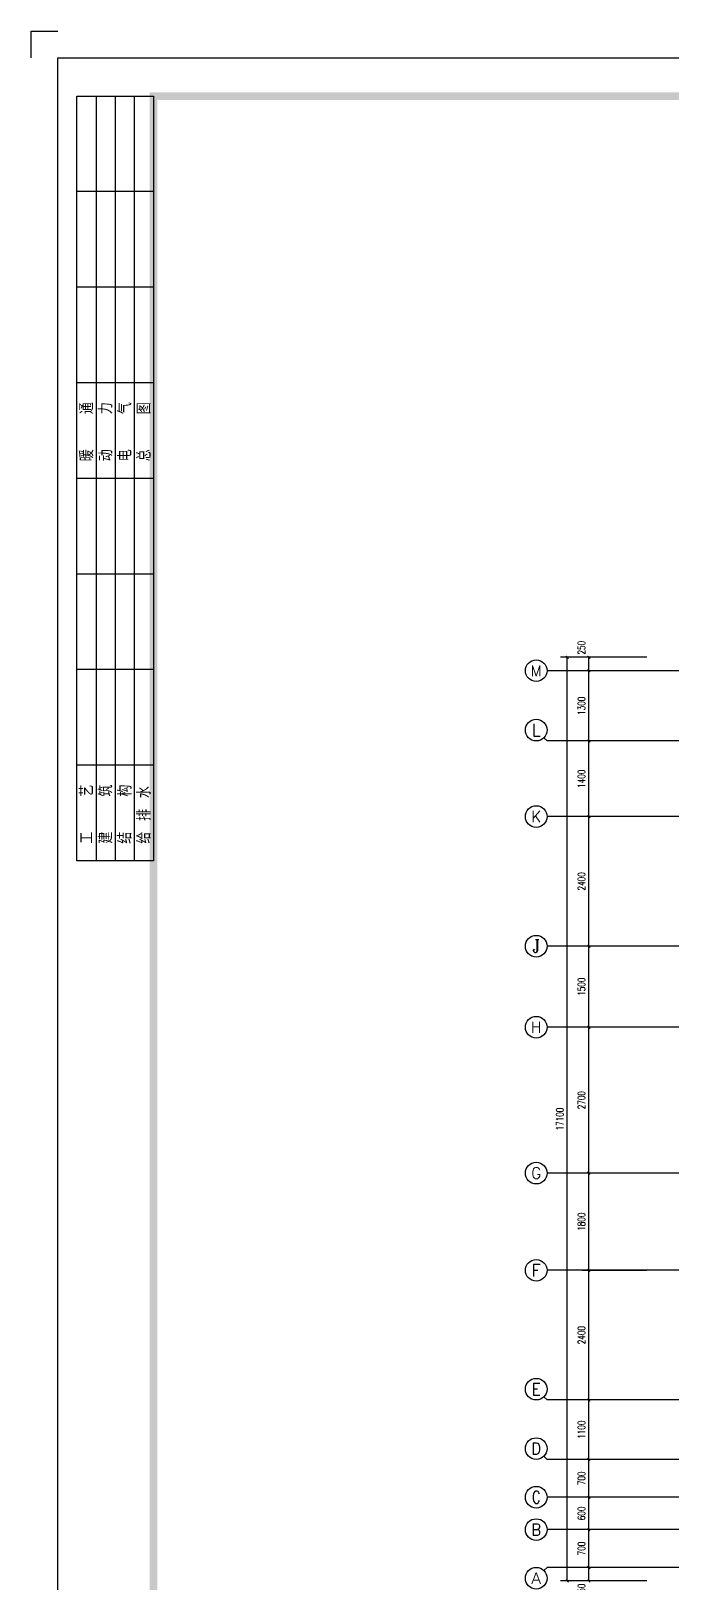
# Model space of a CAD drawing. Extents: x 174844 to 235370, y 408491 to 451532.
# Drawn here: x 174844 to 186675, y 422839 to 451532 of the extents above; entities that cross this region are included whole.
import ezdxf
from ezdxf.enums import TextEntityAlignment as Align

# ---------------------------------------------------------------- set-up
doc = ezdxf.new("R2010")
doc.units = 0
doc.header["$LTSCALE"] = 10
doc.header["$MEASUREMENT"] = 0
doc.linetypes.add('DOTE', pattern=[2.42, 2, -0.2, 0.02, -0.2])
for name, color, linetype in [('AXIS', 3, 'Continuous'), ('AXIS_TEXT', 7, 'Continuous'), ('DOTE', 24, 'DOTE'), ('PUB_TEXT', 7, 'Continuous'), ('PUB_TITLE', 4, 'Continuous')]:
    doc.layers.add(name, color=color, linetype=linetype)
doc.styles.add('_TCH_AXIS', font='COMPLEX', dxfattribs={"bigfont": 'GBCBIG'})
doc.styles.add('A_DIM_T3', font='SIMPLEX', dxfattribs={"width": 0.7, "bigfont": 'HZ'})
doc.styles.add('COMPLEX', font='COMPLEX')
doc.styles.add('HZ(TK)', font='txt.shx', dxfattribs={"width": 0.9, "bigfont": 'hztxt.shx'})
doc.dimstyles.new('_TCH_ARCH&&50', dxfattribs={"dimtxt": 140, "dimasz": 50, "dimexe": 125, "dimexo": 150, "dimgap": 67.5, "dimtad": 1, "dimdec": 0, "dimzin": 0, "dimdsep": 46, "dimtxsty": 'A_DIM_T3', "dimblk": 'ARCHTICK', "dimcen": 0.09, "dimclrt": 7, "dimazin": 2, "dimtfac": 1, "dimtdec": 0, "dimtix": 1, "dimtmove": 2, "dimatfit": 3, "dimfxl": 1, "dimtolj": 1, "dimtzin": 0, "dimarcsym": 0})

# ---------------------------------------------------------------- blocks, each defined once
blk = doc.blocks.new('tk')
blk.add_lwpolyline([(2268541, 1644275), (2268541, 1644975), (2269241, 1644975)])
blk.add_lwpolyline([(2269241, 1644275), (2353341, 1644275), (2353341, 1584875), (2269241, 1584875)], close=True)
at = {"const_width": 200}
blk.add_lwpolyline([(2271741, 1585875), (2352341, 1585875), (2352341, 1643275), (2271741, 1643275)], close=True, dxfattribs=at)
at = {"layer": 'PUB_TITLE'}
for p, q in [((2269741, 1623275), (2269741, 1643275)), ((2269741, 1643275), (2271741, 1643275)), ((2270241, 1643275), (2270241, 1623275)), ((2270741, 1643275), (2270741, 1623275)), ((2271241, 1643275), (2271241, 1623275)), ((2271741, 1643275), (2271741, 1623275)), ((2271741, 1640775), (2269741, 1640775)), ((2271741, 1638275), (2269741, 1638275)), ((2271741, 1635775), (2269741, 1635775)), ((2271741, 1633275), (2269741, 1633275)), ((2271741, 1630775), (2269741, 1630775)), ((2271741, 1628275), (2269741, 1628275)), ((2271741, 1625775), (2269741, 1625775)), ((2271741, 1623275), (2269741, 1623275))]:
    blk.add_line(p, q, dxfattribs=at)
at = {"layer": 'PUB_TEXT', "style": 'HZ(TK)', "width": 0.9}
for s, p in [('暖   通', (2270172, 1633723)), ('动   力', (2270672, 1633723)), ('电   气', (2271172, 1633723)), ('总   图', (2271672, 1633723)), ('工   艺', (2270172, 1623723)), ('建   筑', (2270672, 1623723)), ('结   构', (2271172, 1623723)), ('给 排 水', (2271672, 1623723))]:
    blk.add_text(s, height=350, rotation=90, dxfattribs=at).set_placement(p)
blk = doc.blocks.new('_ArchTick')
at = {"color": 0, "linetype": 'ByBlock', "const_width": 0.4}
blk.add_lwpolyline([(-0.5, -0.5), (0.5, 0.5)], dxfattribs=at)
blk = doc.blocks.new('*D390')
at = {"layer": 'AXIS', "color": 0, "lineweight": -2, "transparency": 16777216}
for p, q in [((186247, 423090), (185047, 423090)), ((185172, 422840), (185172, 423090)), ((186247, 422840), (185047, 422840))]:
    blk.add_line(p, q, dxfattribs=at)
at = {"layer": 'Defpoints', "color": 0, "transparency": 16777216}
for p in [(185172, 423090), (186397, 423090), (186397, 422840)]:
    blk.add_point(p, dxfattribs=at)
at = {"layer": 'AXIS', "color": 0, "lineweight": -2, "transparency": 16777216, "xscale": 50, "yscale": 50, "zscale": 50}
for p, rotation in [((185172, 423090), 90), ((185172, 422840), 270)]:
    blk.add_blockref('_ArchTick', p, dxfattribs=dict(at, rotation=rotation))
at = {"layer": 'AXIS', "color": 7, "transparency": 16777216, "insert": (185035, 422664), "char_height": 140, "attachment_point": 5, "rotation": 90, "style": 'A_DIM_T3'}
blk.add_mtext('\\A1;250', dxfattribs=at)
blk = doc.blocks.new('*D391')
at = {"layer": 'AXIS', "color": 0, "lineweight": -2, "transparency": 16777216}
for p, q in [((186247, 423790), (185047, 423790)), ((185172, 423090), (185172, 423790)), ((186247, 423090), (185047, 423090))]:
    blk.add_line(p, q, dxfattribs=at)
at = {"layer": 'Defpoints', "color": 0, "transparency": 16777216}
for p in [(185172, 423790), (186397, 423790), (186397, 423090)]:
    blk.add_point(p, dxfattribs=at)
at = {"layer": 'AXIS', "color": 0, "lineweight": -2, "transparency": 16777216, "xscale": 50, "yscale": 50, "zscale": 50}
for p, rotation in [((185172, 423790), 90), ((185172, 423090), 270)]:
    blk.add_blockref('_ArchTick', p, dxfattribs=dict(at, rotation=rotation))
at = {"layer": 'AXIS', "color": 7, "transparency": 16777216, "insert": (185035, 423440), "char_height": 140, "attachment_point": 5, "rotation": 90, "style": 'A_DIM_T3'}
blk.add_mtext('\\A1;700', dxfattribs=at)
blk = doc.blocks.new('*D392')
at = {"layer": 'AXIS', "color": 0, "lineweight": -2, "transparency": 16777216}
for p, q in [((186247, 424390), (185047, 424390)), ((185172, 423790), (185172, 424390)), ((186247, 423790), (185047, 423790))]:
    blk.add_line(p, q, dxfattribs=at)
at = {"layer": 'Defpoints', "color": 0, "transparency": 16777216}
for p in [(185172, 424390), (186397, 424390), (186397, 423790)]:
    blk.add_point(p, dxfattribs=at)
at = {"layer": 'AXIS', "color": 0, "lineweight": -2, "transparency": 16777216, "xscale": 50, "yscale": 50, "zscale": 50}
for p, rotation in [((185172, 424390), 90), ((185172, 423790), 270)]:
    blk.add_blockref('_ArchTick', p, dxfattribs=dict(at, rotation=rotation))
at = {"layer": 'AXIS', "color": 7, "transparency": 16777216, "insert": (185035, 424090), "char_height": 140, "attachment_point": 5, "rotation": 90, "style": 'A_DIM_T3'}
blk.add_mtext('\\A1;600', dxfattribs=at)
blk = doc.blocks.new('*D393')
at = {"layer": 'AXIS', "color": 0, "lineweight": -2, "transparency": 16777216}
for p, q in [((186247, 425090), (185047, 425090)), ((185172, 424390), (185172, 425090)), ((186247, 424390), (185047, 424390))]:
    blk.add_line(p, q, dxfattribs=at)
at = {"layer": 'Defpoints', "color": 0, "transparency": 16777216}
for p in [(185172, 425090), (186397, 425090), (186397, 424390)]:
    blk.add_point(p, dxfattribs=at)
at = {"layer": 'AXIS', "color": 0, "lineweight": -2, "transparency": 16777216, "xscale": 50, "yscale": 50, "zscale": 50}
for p, rotation in [((185172, 425090), 90), ((185172, 424390), 270)]:
    blk.add_blockref('_ArchTick', p, dxfattribs=dict(at, rotation=rotation))
at = {"layer": 'AXIS', "color": 7, "transparency": 16777216, "insert": (185035, 424740), "char_height": 140, "attachment_point": 5, "rotation": 90, "style": 'A_DIM_T3'}
blk.add_mtext('\\A1;700', dxfattribs=at)
blk = doc.blocks.new('*D394')
at = {"layer": 'AXIS', "color": 0, "lineweight": -2, "transparency": 16777216}
for p, q in [((186247, 426190), (185047, 426190)), ((185172, 425090), (185172, 426190)), ((186247, 425090), (185047, 425090))]:
    blk.add_line(p, q, dxfattribs=at)
at = {"layer": 'Defpoints', "color": 0, "transparency": 16777216}
for p in [(185172, 426190), (186397, 426190), (186397, 425090)]:
    blk.add_point(p, dxfattribs=at)
at = {"layer": 'AXIS', "color": 0, "lineweight": -2, "transparency": 16777216, "xscale": 50, "yscale": 50, "zscale": 50}
for p, rotation in [((185172, 426190), 90), ((185172, 425090), 270)]:
    blk.add_blockref('_ArchTick', p, dxfattribs=dict(at, rotation=rotation))
at = {"layer": 'AXIS', "color": 7, "transparency": 16777216, "insert": (185035, 425640), "char_height": 140, "attachment_point": 5, "rotation": 90, "style": 'A_DIM_T3'}
blk.add_mtext('\\A1;1100', dxfattribs=at)
blk = doc.blocks.new('*D395')
at = {"layer": 'AXIS', "color": 0, "lineweight": -2, "transparency": 16777216}
for p, q in [((186247, 428590), (185047, 428590)), ((185172, 426190), (185172, 428590)), ((186247, 426190), (185047, 426190))]:
    blk.add_line(p, q, dxfattribs=at)
at = {"layer": 'Defpoints', "color": 0, "transparency": 16777216}
for p in [(185172, 428590), (186397, 428590), (186397, 426190)]:
    blk.add_point(p, dxfattribs=at)
at = {"layer": 'AXIS', "color": 0, "lineweight": -2, "transparency": 16777216, "xscale": 50, "yscale": 50, "zscale": 50}
for p, rotation in [((185172, 428590), 90), ((185172, 426190), 270)]:
    blk.add_blockref('_ArchTick', p, dxfattribs=dict(at, rotation=rotation))
at = {"layer": 'AXIS', "color": 7, "transparency": 16777216, "insert": (185035, 427390), "char_height": 140, "attachment_point": 5, "rotation": 90, "style": 'A_DIM_T3'}
blk.add_mtext('\\A1;2400', dxfattribs=at)
blk = doc.blocks.new('*D396')
at = {"layer": 'AXIS', "color": 0, "lineweight": -2, "transparency": 16777216}
for p, q in [((186247, 430390), (185047, 430390)), ((185172, 428590), (185172, 430390)), ((186247, 428590), (185047, 428590))]:
    blk.add_line(p, q, dxfattribs=at)
at = {"layer": 'Defpoints', "color": 0, "transparency": 16777216}
for p in [(185172, 430390), (186397, 430390), (186397, 428590)]:
    blk.add_point(p, dxfattribs=at)
at = {"layer": 'AXIS', "color": 0, "lineweight": -2, "transparency": 16777216, "xscale": 50, "yscale": 50, "zscale": 50}
for p, rotation in [((185172, 430390), 90), ((185172, 428590), 270)]:
    blk.add_blockref('_ArchTick', p, dxfattribs=dict(at, rotation=rotation))
at = {"layer": 'AXIS', "color": 7, "transparency": 16777216, "insert": (185035, 429490), "char_height": 140, "attachment_point": 5, "rotation": 90, "style": 'A_DIM_T3'}
blk.add_mtext('\\A1;1800', dxfattribs=at)
blk = doc.blocks.new('*D397')
at = {"layer": 'AXIS', "color": 0, "lineweight": -2, "transparency": 16777216}
for p, q in [((186247, 433090), (185047, 433090)), ((185172, 430390), (185172, 433090)), ((186247, 430390), (185047, 430390))]:
    blk.add_line(p, q, dxfattribs=at)
at = {"layer": 'Defpoints', "color": 0, "transparency": 16777216}
for p in [(185172, 433090), (186397, 433090), (186397, 430390)]:
    blk.add_point(p, dxfattribs=at)
at = {"layer": 'AXIS', "color": 0, "lineweight": -2, "transparency": 16777216, "xscale": 50, "yscale": 50, "zscale": 50}
for p, rotation in [((185172, 433090), 90), ((185172, 430390), 270)]:
    blk.add_blockref('_ArchTick', p, dxfattribs=dict(at, rotation=rotation))
at = {"layer": 'AXIS', "color": 7, "transparency": 16777216, "insert": (185035, 431740), "char_height": 140, "attachment_point": 5, "rotation": 90, "style": 'A_DIM_T3'}
blk.add_mtext('\\A1;2700', dxfattribs=at)
blk = doc.blocks.new('*D398')
at = {"layer": 'AXIS', "color": 0, "lineweight": -2, "transparency": 16777216}
for p, q in [((186247, 434590), (185047, 434590)), ((185172, 433090), (185172, 434590)), ((186247, 433090), (185047, 433090))]:
    blk.add_line(p, q, dxfattribs=at)
at = {"layer": 'Defpoints', "color": 0, "transparency": 16777216}
for p in [(185172, 434590), (186397, 434590), (186397, 433090)]:
    blk.add_point(p, dxfattribs=at)
at = {"layer": 'AXIS', "color": 0, "lineweight": -2, "transparency": 16777216, "xscale": 50, "yscale": 50, "zscale": 50}
for p, rotation in [((185172, 434590), 90), ((185172, 433090), 270)]:
    blk.add_blockref('_ArchTick', p, dxfattribs=dict(at, rotation=rotation))
at = {"layer": 'AXIS', "color": 7, "transparency": 16777216, "insert": (185035, 433840), "char_height": 140, "attachment_point": 5, "rotation": 90, "style": 'A_DIM_T3'}
blk.add_mtext('\\A1;1500', dxfattribs=at)
blk = doc.blocks.new('*D399')
at = {"layer": 'AXIS', "color": 0, "lineweight": -2, "transparency": 16777216}
for p, q in [((186247, 436990), (185047, 436990)), ((185172, 434590), (185172, 436990)), ((186247, 434590), (185047, 434590))]:
    blk.add_line(p, q, dxfattribs=at)
at = {"layer": 'Defpoints', "color": 0, "transparency": 16777216}
for p in [(185172, 436990), (186397, 436990), (186397, 434590)]:
    blk.add_point(p, dxfattribs=at)
at = {"layer": 'AXIS', "color": 0, "lineweight": -2, "transparency": 16777216, "xscale": 50, "yscale": 50, "zscale": 50}
for p, rotation in [((185172, 436990), 90), ((185172, 434590), 270)]:
    blk.add_blockref('_ArchTick', p, dxfattribs=dict(at, rotation=rotation))
at = {"layer": 'AXIS', "color": 7, "transparency": 16777216, "insert": (185035, 435790), "char_height": 140, "attachment_point": 5, "rotation": 90, "style": 'A_DIM_T3'}
blk.add_mtext('\\A1;2400', dxfattribs=at)
blk = doc.blocks.new('*D400')
at = {"layer": 'AXIS', "color": 0, "lineweight": -2, "transparency": 16777216}
for p, q in [((186247, 438390), (185047, 438390)), ((185172, 436990), (185172, 438390)), ((186247, 436990), (185047, 436990))]:
    blk.add_line(p, q, dxfattribs=at)
at = {"layer": 'Defpoints', "color": 0, "transparency": 16777216}
for p in [(185172, 438390), (186397, 438390), (186397, 436990)]:
    blk.add_point(p, dxfattribs=at)
at = {"layer": 'AXIS', "color": 0, "lineweight": -2, "transparency": 16777216, "xscale": 50, "yscale": 50, "zscale": 50}
for p, rotation in [((185172, 438390), 90), ((185172, 436990), 270)]:
    blk.add_blockref('_ArchTick', p, dxfattribs=dict(at, rotation=rotation))
at = {"layer": 'AXIS', "color": 7, "transparency": 16777216, "insert": (185035, 437690), "char_height": 140, "attachment_point": 5, "rotation": 90, "style": 'A_DIM_T3'}
blk.add_mtext('\\A1;1400', dxfattribs=at)
blk = doc.blocks.new('*D401')
at = {"layer": 'AXIS', "color": 0, "lineweight": -2, "transparency": 16777216}
for p, q in [((186247, 439690), (185047, 439690)), ((185172, 438390), (185172, 439690)), ((186247, 438390), (185047, 438390))]:
    blk.add_line(p, q, dxfattribs=at)
at = {"layer": 'Defpoints', "color": 0, "transparency": 16777216}
for p in [(185172, 439690), (186397, 439690), (186397, 438390)]:
    blk.add_point(p, dxfattribs=at)
at = {"layer": 'AXIS', "color": 0, "lineweight": -2, "transparency": 16777216, "xscale": 50, "yscale": 50, "zscale": 50}
for p, rotation in [((185172, 439690), 90), ((185172, 438390), 270)]:
    blk.add_blockref('_ArchTick', p, dxfattribs=dict(at, rotation=rotation))
at = {"layer": 'AXIS', "color": 7, "transparency": 16777216, "insert": (185035, 439040), "char_height": 140, "attachment_point": 5, "rotation": 90, "style": 'A_DIM_T3'}
blk.add_mtext('\\A1;1300', dxfattribs=at)
blk = doc.blocks.new('*D402')
at = {"layer": 'AXIS', "color": 0, "lineweight": -2, "transparency": 16777216}
for p, q in [((186247, 439940), (185047, 439940)), ((185172, 439690), (185172, 439940)), ((186247, 439690), (185047, 439690))]:
    blk.add_line(p, q, dxfattribs=at)
at = {"layer": 'Defpoints', "color": 0, "transparency": 16777216}
for p in [(185172, 439940), (186397, 439940), (186397, 439690)]:
    blk.add_point(p, dxfattribs=at)
at = {"layer": 'AXIS', "color": 0, "lineweight": -2, "transparency": 16777216, "xscale": 50, "yscale": 50, "zscale": 50}
for p, rotation in [((185172, 439940), 90), ((185172, 439690), 270)]:
    blk.add_blockref('_ArchTick', p, dxfattribs=dict(at, rotation=rotation))
at = {"layer": 'AXIS', "color": 7, "transparency": 16777216, "insert": (185035, 440116), "char_height": 140, "attachment_point": 5, "rotation": 90, "style": 'A_DIM_T3'}
blk.add_mtext('\\A1;250', dxfattribs=at)
blk = doc.blocks.new('*D403')
at = {"layer": 'AXIS', "color": 0, "lineweight": -2, "transparency": 16777216}
for p, q in [((186247, 439940), (184647, 439940)), ((184772, 422840), (184772, 439940)), ((186247, 422840), (184647, 422840))]:
    blk.add_line(p, q, dxfattribs=at)
at = {"layer": 'Defpoints', "color": 0, "transparency": 16777216}
for p in [(184772, 439940), (186397, 439940), (186397, 422840)]:
    blk.add_point(p, dxfattribs=at)
at = {"layer": 'AXIS', "color": 0, "lineweight": -2, "transparency": 16777216, "xscale": 50, "yscale": 50, "zscale": 50}
for p, rotation in [((184772, 439940), 90), ((184772, 422840), 270)]:
    blk.add_blockref('_ArchTick', p, dxfattribs=dict(at, rotation=rotation))
at = {"layer": 'AXIS', "color": 7, "transparency": 16777216, "insert": (184635, 431390), "char_height": 140, "attachment_point": 5, "rotation": 90, "style": 'A_DIM_T3'}
blk.add_mtext('\\A1;17100', dxfattribs=at)
blk = doc.blocks.new('_AXISO')
blk.add_circle((0, 0), 0.5)
at = {"layer": 'AXIS_TEXT', "style": 'COMPLEX', "width": 1.041667}
blk.add_attdef('A', text='', height=0.56, dxfattribs=at).set_placement((-0.25, -0.28), (0.25, -0.28), align=Align.FIT)

msp = doc.modelspace()

# ---------------------------------------------------------------- linework, layer by layer
at = {"layer": 'AXIS'}
for p, q in [((186397.3, 439690.4), (184397.3, 439690.4)), ((184338.7, 438449), (184397.3, 438390.4)), ((186397.3, 438390.4), (184397.3, 438390.4)), ((186397.3, 436990.4), (184397.3, 436990.4)), ((186397.3, 434590.4), (184397.3, 434590.4)), ((186397.3, 433090.4), (184397.3, 433090.4)), ((186397.3, 430390.4), (184397.3, 430390.4)), ((186397.3, 428590.4), (184397.3, 428590.4)), ((184338.7, 426249), (184397.3, 426190.4)), ((186397.3, 426190.4), (184397.3, 426190.4)), ((184338.7, 425149), (184397.3, 425090.4)), ((186397.3, 425090.4), (184397.3, 425090.4)), ((186397.3, 424390.4), (184397.3, 424390.4)), ((186397.3, 423790.4), (184397.3, 423790.4)), ((184338.7, 423031.8), (184397.3, 423090.4)), ((186397.3, 423090.4), (184397.3, 423090.4))]:
    msp.add_line(p, q, dxfattribs=at)
at = {"layer": 'DOTE', "ltscale": 0.5}
for p, q in [((226543.2, 439690.4), (186397.3, 439690.4)), ((226543.2, 438390.4), (186397.3, 438390.4)), ((226543.2, 436990.4), (186397.3, 436990.4)), ((226543.2, 434590.4), (186397.3, 434590.4)), ((226543.2, 433090.4), (186397.3, 433090.4)), ((226543.2, 430390.4), (186397.3, 430390.4)), ((226543.2, 428590.4), (186397.3, 428590.4)), ((226543.2, 426190.4), (186397.3, 426190.4)), ((226543.2, 425090.4), (186397.3, 425090.4)), ((226543.2, 424390.4), (186397.3, 424390.4)), ((226543.2, 423790.4), (186397.3, 423790.4)), ((226543.2, 423090.4), (186397.3, 423090.4))]:
    msp.add_line(p, q, dxfattribs=at)

# ---------------------------------------------------------------- block references
at = {"layer": 'AXIS'}
ref = msp.add_blockref('_AXISO', (184197.3, 439690.4), dxfattribs=dict(at, xscale=400, yscale=400, zscale=400))
ref.add_attrib('A', 'M', dxfattribs={"layer": 'AXIS_TEXT', "height": 198, "style": '_TCH_AXIS'}).set_placement((184098.3, 439591.4), (184296.3, 439591.4), align=Align.FIT)
ref = msp.add_blockref('_AXISO', (184197.3, 438590.4), dxfattribs=dict(at, xscale=400, yscale=400, zscale=400))
ref.add_attrib('A', 'L', dxfattribs={"layer": 'AXIS_TEXT', "height": 227.8, "style": '_TCH_AXIS'}).set_placement((184116, 438476.5), (184278.7, 438476.5), align=Align.FIT)
ref = msp.add_blockref('_AXISO', (184197.3, 436990.4), dxfattribs=dict(at, xscale=400, yscale=400, zscale=400))
ref.add_attrib('A', 'K', dxfattribs={"layer": 'AXIS_TEXT', "height": 207.6, "style": '_TCH_AXIS'}).set_placement((184103.4, 436886.6), (184291.3, 436886.6), align=Align.FIT)
ref = msp.add_blockref('_AXISO', (184197.3, 434590.4), dxfattribs=dict(at, xscale=400, yscale=400, zscale=400))
ref.add_attrib('A', 'J', dxfattribs={"layer": 'AXIS_TEXT', "height": 248, "style": '_TCH_AXIS'}).set_placement((184132.4, 434466.4), (184262.3, 434466.4), align=Align.FIT)
ref = msp.add_blockref('_AXISO', (184197.3, 433090.4), dxfattribs=dict(at, xscale=400, yscale=400, zscale=400))
ref.add_attrib('A', 'H', dxfattribs={"layer": 'AXIS_TEXT', "height": 202.8, "style": '_TCH_AXIS'}).set_placement((184100.8, 432989), (184293.9, 432989), align=Align.FIT)
ref = msp.add_blockref('_AXISO', (184197.3, 430390.4), dxfattribs=dict(at, xscale=400, yscale=400, zscale=400))
ref.add_attrib('A', 'G', dxfattribs={"layer": 'AXIS_TEXT', "height": 212.6, "style": '_TCH_AXIS'}).set_placement((184106.2, 430284.1), (184288.4, 430284.1), align=Align.FIT)
ref = msp.add_blockref('_AXISO', (184197.3, 428590.4), dxfattribs=dict(at, xscale=400, yscale=400, zscale=400))
ref.add_attrib('A', 'F', dxfattribs={"layer": 'AXIS_TEXT', "height": 222.7, "style": '_TCH_AXIS'}).set_placement((184112.5, 428479), (184282.2, 428479), align=Align.FIT)
ref = msp.add_blockref('_AXISO', (184197.3, 426390.4), dxfattribs=dict(at, xscale=400, yscale=400, zscale=400))
ref.add_attrib('A', 'E', dxfattribs={"layer": 'AXIS_TEXT', "height": 222.7, "style": '_TCH_AXIS'}).set_placement((184112.5, 426279), (184282.2, 426279), align=Align.FIT)
ref = msp.add_blockref('_AXISO', (184197.3, 425290.4), dxfattribs=dict(at, xscale=400, yscale=400, zscale=400))
ref.add_attrib('A', 'D', dxfattribs={"layer": 'AXIS_TEXT', "height": 217.6, "style": '_TCH_AXIS'}).set_placement((184109.2, 425181.6), (184285.4, 425181.6), align=Align.FIT)
ref = msp.add_blockref('_AXISO', (184197.3, 424390.4), dxfattribs=dict(at, xscale=400, yscale=400, zscale=400))
ref.add_attrib('A', 'C', dxfattribs={"layer": 'AXIS_TEXT', "height": 227.8, "style": '_TCH_AXIS'}).set_placement((184116, 424276.5), (184278.7, 424276.5), align=Align.FIT)
ref = msp.add_blockref('_AXISO', (184197.3, 423790.4), dxfattribs=dict(at, xscale=400, yscale=400, zscale=400))
ref.add_attrib('A', 'B', dxfattribs={"layer": 'AXIS_TEXT', "height": 217.6, "style": '_TCH_AXIS'}).set_placement((184109.2, 423681.6), (184285.4, 423681.6), align=Align.FIT)
ref = msp.add_blockref('_AXISO', (184197.3, 422890.4), dxfattribs=dict(at, xscale=400, yscale=400, zscale=400))
ref.add_attrib('A', 'A', dxfattribs={"layer": 'AXIS_TEXT', "height": 212.6, "style": '_TCH_AXIS'}).set_placement((184106.2, 422784.1), (184288.4, 422784.1), align=Align.FIT)
at = {"layer": 'PUB_TITLE', "xscale": 0.7079078182788161, "yscale": 0.7079078182788161, "zscale": 0.7079078182788161}
msp.add_blockref('tk', (-1431073.9, -712958.7), dxfattribs=at)

# ---------------------------------------------------------------- dimensions: what is measured, and where the dimension line sits
at = {"layer": 'AXIS'}
for base, p1, p2, picture, middle in [((185172.3, 439940.4), (186397.3, 439690.4), (186397.3, 439940.4), '*D402', (185034.8, 440116.4)), ((185172.3, 423090.4), (186397.3, 422840.4), (186397.3, 423090.4), '*D390', (185034.8, 422664.4))]:
    dim = msp.add_linear_dim(base=base, p1=p1, p2=p2, angle=90, dimstyle='_TCH_ARCH&&50', dxfattribs=at)
    dim.commit()
    dim.dimension.update_dxf_attribs({"geometry": picture, "text_midpoint": middle, "dimtype": 129})
for p1, p2, distance, picture, middle in [((186397.3, 422840.4), (186397.3, 439940.4), 1625, '*D403', (184634.8, 431390.4)), ((186397.3, 438390.4), (186397.3, 439690.4), 1225, '*D401', (185034.8, 439040.4)), ((186397.3, 436990.4), (186397.3, 438390.4), 1225, '*D400', (185034.8, 437690.4)), ((186397.3, 434590.4), (186397.3, 436990.4), 1225, '*D399', (185034.8, 435790.4)), ((186397.3, 433090.4), (186397.3, 434590.4), 1225, '*D398', (185034.8, 433840.4)), ((186397.3, 430390.4), (186397.3, 433090.4), 1225, '*D397', (185034.8, 431740.4)), ((186397.3, 428590.4), (186397.3, 430390.4), 1225, '*D396', (185034.8, 429490.4)), ((186397.3, 426190.4), (186397.3, 428590.4), 1225, '*D395', (185034.8, 427390.4)), ((186397.3, 425090.4), (186397.3, 426190.4), 1225, '*D394', (185034.8, 425640.4)), ((186397.3, 424390.4), (186397.3, 425090.4), 1225, '*D393', (185034.8, 424740.4)), ((186397.3, 423790.4), (186397.3, 424390.4), 1225, '*D392', (185034.8, 424090.4)), ((186397.3, 423090.4), (186397.3, 423790.4), 1225, '*D391', (185034.8, 423440.4))]:
    dim = msp.add_aligned_dim(p1=p1, p2=p2, distance=distance, dimstyle='_TCH_ARCH&&50', dxfattribs=at)
    dim.commit()
    dim.dimension.update_dxf_attribs({"geometry": picture, "text_midpoint": middle})

doc.saveas('drawing.dxf')
